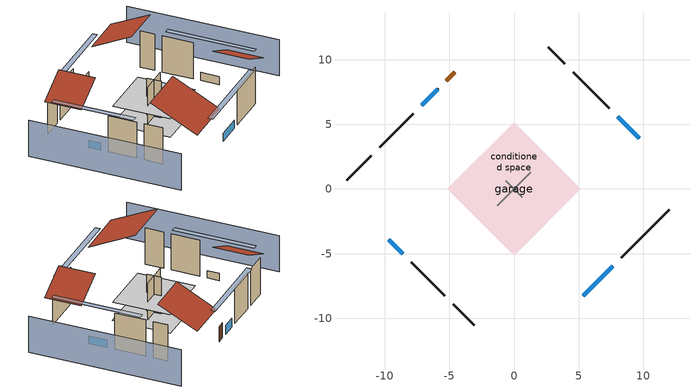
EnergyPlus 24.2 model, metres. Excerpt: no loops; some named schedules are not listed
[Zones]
conditioned space
 floor to garage (Floor1 construction): -5.17,0 0,5.17 5.17,0 0,-5.17 z0
 floor adiabatic (AdiabaticFloorConstruction): -5.1,0 0,5.1 5.1,0 0,-5.1 z2.44
 floor foundation (Slab2 construction): -5.1,0 0,5.1 5.1,0 0,-5.1 z0
 wall outside (AdiabaticWallConstruction 1): -4.57,9.03 -5.22,8.38 z0:2.03
 wall outside (AdiabaticWallConstruction): 5.35,-8.25 7.62,-5.99 / 9.68,3.92 8,5.6 z0:1.09; -9.68,-3.92 -8.6,-5 z0:1; -5.87,7.73 -7.12,6.49 z0:1.18
 wall outside (Wall3 construction): 8.27,-5.33 11.98,-1.62 z0:4.88
 wall outside (Wall4 construction): -4.7,-8.9 -3.08,-10.52 z0:4.88
 wall outside (Wall7 construction): -11.02,2.59 -12.95,0.66 z0:4.88
 wall outside (Wall8 construction): 7.34,6.26 4.58,9.02 z0:4.88
 wall to garage (Wall5 construction): 1.29,1.29 -1.29,-1.29 z0:4.88
 wall to garage (Wall6 construction): -0.65,0.65 0.65,-0.65 z0:4.88
 window (WindowConstruction): 5.35,-8.25 7.62,-5.99 z0:1.09
 window (WindowConstruction 1): -9.68,-3.92 -8.6,-5 z0:1
 window (WindowConstruction 2): -5.87,7.73 -7.12,6.49 z0:1.18
 window (WindowConstruction 3): 9.68,3.92 8,5.6 z0:1.09
 door (Door): -4.57,9.03 -5.22,8.38 z0:2.03
 ceiling adiabatic (AdiabaticFloorConstruction): 0,-5.1 5.1,0 0,5.1 -5.1,0 z2.44
 roof outside (Roof1 construction): 4.7,-8.91,4.88 0.5,-4.71,7.85 -4.2,-9.4,7.85 0,-13.6,4.88
 roof outside (Roof2 construction): -10.34,-3.26,4.88 -7.42,-0.34,6.94 -10.69,2.92,6.94 -13.6,0,4.88
 roof outside (Roof3 construction): 10.34,3.26,4.88 7.42,0.34,6.94 10.69,-2.92,6.94 13.6,0,4.88
 roof outside (Roof4 construction): -3.91,9.69,4.88 -0.41,6.19,7.35 3.5,10.1,7.35 0,13.6,4.88
garage
 floor foundation (Slab1 construction): -5.17,0 0,5.17 5.17,0 0,-5.17 z0
 wall outside (Wall1 construction): -7.95,-5.66 -5.36,-8.24 z0:4.88
 wall outside (Wall2 construction): -7.77,5.83 -10.36,3.24 z0:4.88
 wall outside (Wall9 construction): 3.93,9.67 2.63,10.97 z0:4.88
shading: -16.83,-3.23 -3.23,-16.83 / 16.83,3.23 3.23,16.83 z0:4.88; 10.73,-2.88 2.24,-11.36 2.67,-11.79 11.16,-3.31 z5.49; -5.49,-8.11 -12.79,-0.81 -13.23,-1.24 -5.92,-8.54 z5.39; -10.23,3.38 -2.76,10.84 -3.2,11.27 -10.66,3.81 z5.58; 4.89,8.71 12.79,0.81 13.23,1.24 5.32,9.14 z5.49
[Building]
Building 1: Terrain=Suburbs
[Site:Location]
Portland Intl Arpt_OR: Latitude {deg}=45.59; Longitude {deg}=-122.6; Time Zone {hr}=-8; Elevation {m}=33; Keep Site Location Information=Yes
[Site:GroundTemperature:Shallow]
10.2558, 8.96328, 8.85977, 9.47314, 11.9355, 14.3863, 16.5111, 17.8571, 17.9714, 16.8767, 14.8061, 12.4304
[Site:WaterMainsTemperature]
Calculation Method=Schedule; Temperature Schedule=mains temperature schedule
[Material] Roughness=Rough; Thermal Absorptance=0.9
Name | Thickness {m} | Conductivity {W/m-K} | Density {kg/m3} | Specific Heat {J/kg-K} | Solar Absorptance | Visible Absorptance
asphalt or fiberglass shingles | 0.00635 | 0.162714 | 1121.4 | 1465.45 | 0.85 | 0.85
concrete 4.0 in. | 0.1016 | 1.803125 | 2242.8 | 837.4 | 0.7 | 0.7
door material | 0.04445 | 0.0612267 | 512.64 | 1214.23 | 0.7 | 0.7
floor covering | 0.0127 | 0.0433444 | 54.468 | 1339.84 | 0.6 | 0.6
floor covering 1 | 0.0127 | 0.0450781 | 54.468 | 1339.84 | 0.9 | 0.9
floor rigid ins; wall rigid ins | 0.512978 | 0.029427 | 32.04 | 1214.23 | 0.7 | 0.7
floor stud and cavity | 0.1397 | 0.923637 | 92.3553 | 1139.71 | 0.7 | 0.7
floor stud and cavity 1 | 0.1397 | 1.75129 | 37.0049 | 1207.88 | 0.7 | 0.7
furniture material conditioned space 1; furniture material garage 1 | 0.1524 | 0.115458 | 640.8 | 1214.23 | 0.6 | 0.6
gypsum board | 0.0127 | 0.160291 | 801 | 837.4 | 0.6 | 0.6
osb sheathing 0.5 in.; osb sheathing 0.5 in. 1; osb sheathing 0.5 in. 2 | 0.0127 | 0.115458 | 512.64 | 1214.23 | 0.7 | 0.7
osb sheathing 0.75 in. | 0.01905 | 0.115458 | 512.64 | 1214.23 | 0.7 | 0.7
roof rigid ins | 0.103632 | 0.029427 | 32.04 | 1214.23 | 0.7 | 0.7
roof stud and cavity | 0.2032 | 0.160697 | 78.34581 | 1123.46 | 0.7 | 0.7
wall stud and cavity | 0.1397 | 0.727959 | 139.0536 | 1170.24 | 0.6 | 0.6
wall stud and cavity 1 | 0.1397 | 0.550994 | 139.0536 | 1170.24 | 0.7 | 0.7
wall stud and cavity 2 | 0.1397 | 0.335416 | 139.0536 | 1170.24 | 0.7 | 0.7
wall stud and cavity 3 | 0.0889 | 0.380278 | 52.3479 | 1209.89 | 0.7 | 0.7
wall stud and cavity 4 | 0.0889 | 0.391764 | 83.0341 | 1211.67 | 0.7 | 0.7
wood siding | 0.0254 | 0.102417 | 544.68 | 1172.36 | 0.85 | 0.85
wood siding 1; wood siding 2 | 0.0254 | 0.102417 | 544.68 | 1172.36 | 0.7 | 0.7
[WindowMaterial:SimpleGlazingSystem]
WindowMaterial: U-Factor {W/m2-K}=2.78222; Solar Heat Gain Coefficient=0.56
[Construction]
AdiabaticFloorConstruction: floor stud and cavity 1, floor rigid ins, osb sheathing 0.75 in., floor covering
AdiabaticWallConstruction: wood siding 1, wall rigid ins, wall stud and cavity 3, gypsum board
AdiabaticWallConstruction 1: wood siding 2, wall rigid ins, wall stud and cavity 3, gypsum board
Door: door material
Floor1 construction: floor stud and cavity, osb sheathing 0.75 in., floor covering
furniture construction conditioned space 1: furniture material conditioned space 1
furniture construction garage 1: furniture material garage 1
PartitionWallConstruction: gypsum board, wall stud and cavity 4, gypsum board
Roof1 construction; Roof2 construction; Roof3 construction; Roof4 construction: asphalt or fiberglass shingles, roof rigid ins, osb sheathing 0.75 in., roof stud and cavity, gypsum board
Slab1 construction: concrete 4.0 in.
Slab2 construction: concrete 4.0 in., floor covering 1
Wall1 construction; Wall2 construction: wood siding, osb sheathing 0.5 in., wall stud and cavity
Wall3 construction; Wall4 construction: wood siding, osb sheathing 0.5 in., wall stud and cavity 1, gypsum board
Wall5 construction: osb sheathing 0.5 in. 1, wall stud and cavity 2, gypsum board
Wall6 construction: osb sheathing 0.5 in. 2, wall stud and cavity 2, gypsum board
Wall7 construction; Wall8 construction: wood siding, osb sheathing 0.5 in. 2, wall stud and cavity 1, gypsum board
Wall9 construction: wood siding, osb sheathing 0.5 in. 2, wall stud and cavity
WindowConstruction; WindowConstruction 1; WindowConstruction 2; WindowConstruction 3: WindowMaterial
[Zone] Multiplier=1; Part of Total Floor Area=Yes
Name | Volume {m3}
conditioned space | 384.656
garage | 130.484
[Space]
Name | Zone | Volume {m3}
conditioned space 1 | conditioned space | 384.656
garage 1 | garage | 130.484
[SurfaceProperty:ExposedFoundationPerimeter] Exposed Perimeter Calculation Method=TotalExposedPerimeter
Name | Total Exposed Perimeter {m}
Slab2 | 26.09088
Slab1 | 18.288
[SurfaceProperty:IncidentSolarMultiplier] Incident Solar Multiplier=1; Incident Solar Multiplier Schedule=trans schedule winter=0.85 summer=0.7
Window1; Window2; Window3; Window4
[InternalMass]
Name | Construction | Zone or ZoneList | Space or SpaceList | Surface Area {m2}
furniture mass conditioned space 1 | furniture construction conditioned space 1 | conditioned space | conditioned space 1 | 63.09974
partition wall mass | PartitionWallConstruction | conditioned space | conditioned space 1 | 157.749
furniture mass garage 1 | furniture construction garage 1 | garage | garage 1 | 5.35122
[Lights] Design Level Calculation Method=LightingLevel; Return Air Fraction=0; Fraction Radiant=0.6; Fraction Visible=0.2; Fraction Replaceable=1
Name | Zone or ZoneList or Space or SpaceList | Schedule | Lighting Level {W}
interior lighting | conditioned space 1 | lighting_interior | 338.138
garage lighting | garage 1 | lighting_garage | 11.8544
[People]
occupants: Zone or ZoneList or Space or SpaceList=conditioned space 1; Number of People Schedule=occupants; Number of People Calculation Method=People; Number of People=2; Fraction Radiant=0.314171; Sensible Heat Fraction=0.56303; Activity Level Schedule=occupants activity schedule; Carbon Dioxide Generation Rate {m3/s-W}=0; Enable ASHRAE 55 Comfort Warnings=No; Mean Radiant Temperature Calculation Type=EnclosureAveraged
[ElectricEquipment] Design Level Calculation Method=EquipmentLevel
Name | Zone or ZoneList or Space or SpaceList | Schedule | Design Level {W} | Fraction Latent | Fraction Radiant | Fraction Lost
clothes dryer | conditioned space 1 | clothes_dryer | 4983.24 | 0.015 | 0.081 | 0.85
clothes washer | conditioned space 1 | clothes_washer | 666.589 | 0.03 | 0.162 | 0.7
cooking range | conditioned space 1 | cooking_range | 2721.05 | 0.08 | 0.432 | 0.2
dishwasher | conditioned space 1 | dishwasher | 958.604 | 0.3 | 0.18 | 0.4
fridge | conditioned space 1 | fridge schedule | 49.4292 | 0 | 0.6 | 0
mech vent bath fan 0 | conditioned space 1 | mech vent bath fan 0 schedule | 30 | 0 | 0 | 1
mech vent house fan | conditioned space 1 | mech vent house fan schedule | 0 | 0 | 0 | 1
mech vent house fan cfis | conditioned space 1 | mech vent house fan cfis schedule | 0 | 0 | 0 | 0
mech vent range fan 0 | conditioned space 1 | mech vent range fan 0 schedule | 30 | 0 | 0 | 1
misc plug loads | conditioned space 1 | plug_loads_other | 332.389 | 0.021 | 0.558 | 0.049
misc tv | conditioned space 1 | plug_loads_tv | 612.447 | 0 | 0.6 | 0
whole house fan | conditioned space 1 | Always On Discrete | 0 | 0 | 0 | 1
freezer | garage 1 | freezer schedule | 194.914 | 0 | 0.6 | 0
fridge 1 | garage 1 | fridge schedule 1 | 80.4475 | 0 | 0.6 | 0
[OtherEquipment] Zone or ZoneList or Space or SpaceList=conditioned space 1; Design Level Calculation Method=EquipmentLevel
Name | Fuel Type | Schedule | Design Level {W} | Fraction Latent | Fraction Radiant | Fraction Lost
clothes dryer 1 | Electricity | clothes_dryer | 0 | 0.015 | 0.081 | 0.85
cooking range 1 | Electricity | cooking_range | 0 | 0.08 | 0.432 | 0.2
general water use latent | None | general water use schedule | 44.1266 | 1 | 0 | 0
general water use sensible | None | general water use schedule | -43.4886 | 0 | 0.6 | 0
mech vent house fan latent load; water heater lat | None | Always On Discrete | 0 | 1 | 0 | 0
mech vent house fan sensible load; water heater sens | None | Always On Discrete | 0 | 0 | 0 | 0
water heater energy adjustment1 | Electricity | Always On Discrete | 0.01 | 0 | 0 | 1
[ZoneInfiltration:DesignFlowRate] Zone or ZoneList or Space or SpaceList=conditioned space 1; Schedule=Always On Discrete; Design Flow Rate Calculation Method=Flow/Zone; Design Flow Rate {m3/s}=0
infil flow; natural vent flow; whole house fan flow
[ZoneInfiltration:EffectiveLeakageArea]
infil garage 1: Zone or Space=garage 1; Schedule=Always On Discrete; Effective Air Leakage Area {cm2}=679.592; Stack Coefficient=0.000129147; Wind Coefficient=4.38083e-05
[AvailabilityManager:Scheduled]
room ac airloop Availability Manager: Schedule=Always On Discrete
[WaterUse:Equipment]
dishwasher: Peak Flow Rate {m3/s}=1.22152e-05; Flow Rate Fraction Schedule=hot_water_dishwasher
[Foundation:Kiva] Wall Height Above Grade {m}=0.1016; Wall Depth Below Slab {m}=0.2032
Name | Initial Indoor Air Temperature {C}
Foundation Kiva 1 | 13.4258
Foundation Kiva 2 | 20.5556
[Foundation:Kiva:Settings]
Soil Conductivity {W/m-K}=1.9041; Soil Density {kg/m3}=1842.3; Soil Specific Heat {J/kg-K}=418.7; Ground Solar Absorptivity=0.9; Ground Thermal Absorptivity=0.9; Ground Surface Roughness {m}=0.03; Far-Field Width {m}=40; Deep-Ground Boundary Condition=ZeroFlux; Deep-Ground Depth {m}=40; Minimum Cell Dimension {m}=0.2; Maximum Cell Growth Coefficient=3; Simulation Timestep=Timestep
[Exterior:Lights]
exterior lighting: Schedule=exterior lighting schedule; Design Level {W}=7.09205
[Generator:PVWatts]
PVSystem1 generator: DC System Capacity {W}=9000; Module Type=Standard; Array Type=FixedRoofMounted; System Losses=0.14; Array Geometry Type=TiltAzimuth; Tilt Angle {deg}=26.5651; Azimuth Angle {deg}=135; Ground Coverage Ratio=0.4
[ElectricLoadCenter:Inverter:PVWatts]
PVSystem inverter: DC to AC Size Ratio=1.1; Inverter Efficiency=0.96
[ElectricLoadCenter:Distribution]
PVSystem elec load center dist: Generator List=PVSystem elec load center dist Generators; Generator Operation Scheme Type=Baseload; Electrical Buss Type=DirectCurrentWithInverter; Inverter=PVSystem inverter
[ElectricLoadCenter:Generators]
PVSystem elec load center dist Generators: Generator Name 1=PVSystem1 generator; Generator Object Type 1=Generator:PVWatts; Generator Rated Electric Power Output 1 {W}=9000
[EnergyManagementSystem:GlobalVariable]
infil_program_Qfan
infil_program_Qinf
natural_vent_program_Qnv
natural_vent_program_Qwhf
room_ac_airloop_Fan_RTF
[EnergyManagementSystem:Sensor]
Name | Output:Variable or Output:Meter Index Key | Output:Variable or Output:Meter
airflow_gain | infil flow | Infiltration Sensible Heat Gain Energy
airflow_gain_1 | natural vent flow | Infiltration Sensible Heat Gain Energy
airflow_gain_2 | whole house fan flow | Infiltration Sensible Heat Gain Energy
airflow_loss | infil flow | Infiltration Sensible Heat Loss Energy
airflow_loss_1 | natural vent flow | Infiltration Sensible Heat Loss Energy
airflow_loss_2 | whole house fan flow | Infiltration Sensible Heat Loss Energy
clg_load_cond |  | Cooling:EnergyTransfer:Zone:CONDITIONED SPACE
clg_sp_s; clg_sp_s_1 | cooling setpoint | Schedule Value
clothes_dryer_exhaust_0_sch_s | clothes_dryer | Schedule Value
cool_season | cooling season schedule | Schedule Value
fridge_tin_s_1 | garage | Zone Mean Air Temperature
htg_load_cond |  | Heating:EnergyTransfer:Zone:CONDITIONED SPACE
htg_sp_s; htg_sp_s_1 | heating setpoint | Schedule Value
ig_ee_conv | clothes dryer | Electric Equipment Convective Heating Energy
ig_ee_conv_2 | cooking range | Electric Equipment Convective Heating Energy
ig_ee_conv_3 | dishwasher | Electric Equipment Convective Heating Energy
ig_ee_conv_4 | fridge | Electric Equipment Convective Heating Energy
ig_ee_conv_5 | misc plug loads | Electric Equipment Convective Heating Energy
ig_ee_conv_6 | misc tv | Electric Equipment Convective Heating Energy
ig_ee_conv_7 | whole house fan | Electric Equipment Convective Heating Energy
ig_ee_rad | clothes dryer | Electric Equipment Radiant Heating Energy
ig_ee_rad_2 | cooking range | Electric Equipment Radiant Heating Energy
ig_ee_rad_3 | dishwasher | Electric Equipment Radiant Heating Energy
ig_ee_rad_4 | fridge | Electric Equipment Radiant Heating Energy
ig_ee_rad_5 | misc plug loads | Electric Equipment Radiant Heating Energy
ig_ee_rad_6 | misc tv | Electric Equipment Radiant Heating Energy
ig_ee_rad_7 | whole house fan | Electric Equipment Radiant Heating Energy
ig_lgt_conv | interior lighting | Lights Convective Heating Energy
ig_lgt_rad | interior lighting | Lights Radiant Heating Energy
ig_lgt_vis | interior lighting | Lights Visible Radiation Heating Energy
ig_oe_conv | clothes dryer 1 | Other Equipment Convective Heating Energy
ig_oe_conv_1 | cooking range 1 | Other Equipment Convective Heating Energy
ig_oe_conv_2 | general water use latent | Other Equipment Convective Heating Energy
ig_oe_conv_3 | general water use sensible | Other Equipment Convective Heating Energy
ig_oe_conv_4 | water heater energy adjustment1 | Other Equipment Convective Heating Energy
ig_oe_conv_5 | water heater lat | Other Equipment Convective Heating Energy
ig_oe_conv_6 | water heater sens | Other Equipment Convective Heating Energy
ig_oe_rad | clothes dryer 1 | Other Equipment Radiant Heating Energy
ig_oe_rad_1 | cooking range 1 | Other Equipment Radiant Heating Energy
ig_oe_rad_2 | general water use latent | Other Equipment Radiant Heating Energy
ig_oe_rad_3 | general water use sensible | Other Equipment Radiant Heating Energy
ig_oe_rad_4 | water heater energy adjustment1 | Other Equipment Radiant Heating Energy
ig_oe_rad_5 | water heater lat | Other Equipment Radiant Heating Energy
ig_oe_rad_6 | water heater sens | Other Equipment Radiant Heating Energy
ig_ppl_conv | occupants | People Convective Heating Energy
ig_ppl_rad | occupants | People Radiant Heating Energy
im_conv | furniture mass conditioned space 1 | Surface Inside Face Convection Heat Gain Energy
im_conv_1 | partition wall mass | Surface Inside Face Convection Heat Gain Energy
im_ig | furniture mass conditioned space 1 | Surface Inside Face Internal Gains Radiation Heat Gain Energy
im_ig_1 | partition wall mass | Surface Inside Face Internal Gains Radiation Heat Gain Energy
im_lgt | furniture mass conditioned space 1 | Surface Inside Face Lights Radiation Heat Gain Energy
im_lgt_1 | partition wall mass | Surface Inside Face Lights Radiation Heat Gain Energy
im_sol | furniture mass conditioned space 1 | Surface Inside Face Solar Radiation Heat Gain Energy
im_sol_1 | partition wall mass | Surface Inside Face Solar Radiation Heat Gain Energy
im_surf | furniture mass conditioned space 1 | Surface Inside Face Net Surface Thermal Radiation Heat Gain Energy
im_surf_1 | partition wall mass | Surface Inside Face Net Surface Thermal Radiation Heat Gain Energy
mech_vent_bath_fan_0_sch_s | mech vent bath fan 0 schedule | Schedule Value
mech_vent_range_fan_0_sch_s | mech vent range fan 0 schedule | Schedule Value
mv_conv | mech vent bath fan 0 | Electric Equipment Convective Heating Energy
mv_conv_1 | mech vent house fan | Electric Equipment Convective Heating Energy
mv_conv_2 | mech vent house fan cfis | Electric Equipment Convective Heating Energy
mv_conv_3 | mech vent range fan 0 | Electric Equipment Convective Heating Energy
mv_conv_4 | mech vent house fan latent load | Other Equipment Convective Heating Energy
mv_conv_5 | mech vent house fan sensible load | Other Equipment Convective Heating Energy
mv_rad | mech vent bath fan 0 | Electric Equipment Radiant Heating Energy
mv_rad_1 | mech vent house fan | Electric Equipment Radiant Heating Energy
mv_rad_2 | mech vent house fan cfis | Electric Equipment Radiant Heating Energy
mv_rad_3 | mech vent range fan 0 | Electric Equipment Radiant Heating Energy
mv_rad_4 | mech vent house fan latent load | Other Equipment Radiant Heating Energy
mv_rad_5 | mech vent house fan sensible load | Other Equipment Radiant Heating Energy
natural_vent_s | natural vent schedule | Schedule Value
out_pb_s |  | Site Outdoor Air Barometric Pressure
out_wt_s |  | Site Outdoor Air Humidity Ratio
site_vw_s |  | Site Wind Speed
ss_back_out | Window1 | Surface Window Shortwave from Zone Back Out Window Heat Transfer Rate
ss_back_out_1 | Window2 | Surface Window Shortwave from Zone Back Out Window Heat Transfer Rate
ss_back_out_2 | Window3 | Surface Window Shortwave from Zone Back Out Window Heat Transfer Rate
ss_back_out_3 | Window4 | Surface Window Shortwave from Zone Back Out Window Heat Transfer Rate
ss_conv | Door1 | Surface Inside Face Convection Heat Gain Energy
ss_conv_1 | Window1 | Surface Inside Face Convection Heat Gain Energy
ss_conv_2 | Window2 | Surface Inside Face Convection Heat Gain Energy
ss_conv_3 | Window3 | Surface Inside Face Convection Heat Gain Energy
ss_conv_4 | Window4 | Surface Inside Face Convection Heat Gain Energy
ss_ig | Door1 | Surface Inside Face Internal Gains Radiation Heat Gain Energy
ss_ig_1 | Window1 | Surface Inside Face Internal Gains Radiation Heat Gain Energy
ss_ig_2 | Window2 | Surface Inside Face Internal Gains Radiation Heat Gain Energy
ss_ig_3 | Window3 | Surface Inside Face Internal Gains Radiation Heat Gain Energy
ss_ig_4 | Window4 | Surface Inside Face Internal Gains Radiation Heat Gain Energy
ss_lgt | Door1 | Surface Inside Face Lights Radiation Heat Gain Energy
ss_sol | Door1 | Surface Inside Face Solar Radiation Heat Gain Energy
ss_surf | Door1 | Surface Inside Face Net Surface Thermal Radiation Heat Gain Energy
ss_surf_1 | Window1 | Surface Inside Face Net Surface Thermal Radiation Heat Gain Energy
ss_surf_2 | Window2 | Surface Inside Face Net Surface Thermal Radiation Heat Gain Energy
ss_surf_3 | Window3 | Surface Inside Face Net Surface Thermal Radiation Heat Gain Energy
ss_surf_4 | Window4 | Surface Inside Face Net Surface Thermal Radiation Heat Gain Energy
ss_trans_in | Window1 | Surface Window Transmitted Solar Radiation Rate
ss_trans_in_1 | Window2 | Surface Window Transmitted Solar Radiation Rate
ss_trans_in_2 | Window3 | Surface Window Transmitted Solar Radiation Rate
ss_trans_in_3 | Window4 | Surface Window Transmitted Solar Radiation Rate
ss_trans_out | Window1 | Surface Inside Face Initial Transmitted Diffuse Transmitted Out Window Solar Radiation Rate
ss_trans_out_1 | Window2 | Surface Inside Face Initial Transmitted Diffuse Transmitted Out Window Solar Radiation Rate
ss_trans_out_2 | Window3 | Surface Inside Face Initial Transmitted Diffuse Transmitted Out Window Solar Radiation Rate
ss_trans_out_3 | Window4 | Surface Inside Face Initial Transmitted Diffuse Transmitted Out Window Solar Radiation Rate
s_conv | Floor1 | Surface Inside Face Convection Heat Gain Energy
s_conv_1 | inferred conditioned ceiling | Surface Inside Face Convection Heat Gain Energy
s_conv_10 | Wall5 | Surface Inside Face Convection Heat Gain Energy
s_conv_11 | Wall6 | Surface Inside Face Convection Heat Gain Energy
s_conv_12 | Wall7 | Surface Inside Face Convection Heat Gain Energy
s_conv_13 | Wall8 | Surface Inside Face Convection Heat Gain Energy
s_conv_2 | inferred conditioned floor | Surface Inside Face Convection Heat Gain Energy
s_conv_3 | Roof1 | Surface Inside Face Convection Heat Gain Energy
s_conv_4 | Roof2 | Surface Inside Face Convection Heat Gain Energy
s_conv_5 | Roof3 | Surface Inside Face Convection Heat Gain Energy
s_conv_6 | Roof4 | Surface Inside Face Convection Heat Gain Energy
s_conv_7 | Slab2 | Surface Inside Face Convection Heat Gain Energy
s_conv_8 | Wall3 | Surface Inside Face Convection Heat Gain Energy
s_conv_9 | Wall4 | Surface Inside Face Convection Heat Gain Energy
s_ig | Floor1 | Surface Inside Face Internal Gains Radiation Heat Gain Energy
s_ig_1 | inferred conditioned ceiling | Surface Inside Face Internal Gains Radiation Heat Gain Energy
s_ig_10 | Wall5 | Surface Inside Face Internal Gains Radiation Heat Gain Energy
s_ig_11 | Wall6 | Surface Inside Face Internal Gains Radiation Heat Gain Energy
s_ig_12 | Wall7 | Surface Inside Face Internal Gains Radiation Heat Gain Energy
s_ig_13 | Wall8 | Surface Inside Face Internal Gains Radiation Heat Gain Energy
s_ig_2 | inferred conditioned floor | Surface Inside Face Internal Gains Radiation Heat Gain Energy
s_ig_3 | Roof1 | Surface Inside Face Internal Gains Radiation Heat Gain Energy
s_ig_4 | Roof2 | Surface Inside Face Internal Gains Radiation Heat Gain Energy
s_ig_5 | Roof3 | Surface Inside Face Internal Gains Radiation Heat Gain Energy
s_ig_6 | Roof4 | Surface Inside Face Internal Gains Radiation Heat Gain Energy
s_ig_7 | Slab2 | Surface Inside Face Internal Gains Radiation Heat Gain Energy
s_ig_8 | Wall3 | Surface Inside Face Internal Gains Radiation Heat Gain Energy
s_ig_9 | Wall4 | Surface Inside Face Internal Gains Radiation Heat Gain Energy
s_lgt | Floor1 | Surface Inside Face Lights Radiation Heat Gain Energy
s_lgt_1 | inferred conditioned ceiling | Surface Inside Face Lights Radiation Heat Gain Energy
s_lgt_10 | Wall5 | Surface Inside Face Lights Radiation Heat Gain Energy
s_lgt_11 | Wall6 | Surface Inside Face Lights Radiation Heat Gain Energy
s_lgt_12 | Wall7 | Surface Inside Face Lights Radiation Heat Gain Energy
s_lgt_13 | Wall8 | Surface Inside Face Lights Radiation Heat Gain Energy
s_lgt_2 | inferred conditioned floor | Surface Inside Face Lights Radiation Heat Gain Energy
s_lgt_3 | Roof1 | Surface Inside Face Lights Radiation Heat Gain Energy
s_lgt_4 | Roof2 | Surface Inside Face Lights Radiation Heat Gain Energy
s_lgt_5 | Roof3 | Surface Inside Face Lights Radiation Heat Gain Energy
s_lgt_6 | Roof4 | Surface Inside Face Lights Radiation Heat Gain Energy
s_lgt_7 | Slab2 | Surface Inside Face Lights Radiation Heat Gain Energy
s_lgt_8 | Wall3 | Surface Inside Face Lights Radiation Heat Gain Energy
s_lgt_9 | Wall4 | Surface Inside Face Lights Radiation Heat Gain Energy
s_sol | Floor1 | Surface Inside Face Solar Radiation Heat Gain Energy
s_sol_1 | inferred conditioned ceiling | Surface Inside Face Solar Radiation Heat Gain Energy
s_sol_10 | Wall5 | Surface Inside Face Solar Radiation Heat Gain Energy
s_sol_11 | Wall6 | Surface Inside Face Solar Radiation Heat Gain Energy
s_sol_12 | Wall7 | Surface Inside Face Solar Radiation Heat Gain Energy
s_sol_13 | Wall8 | Surface Inside Face Solar Radiation Heat Gain Energy
s_sol_2 | inferred conditioned floor | Surface Inside Face Solar Radiation Heat Gain Energy
s_sol_3 | Roof1 | Surface Inside Face Solar Radiation Heat Gain Energy
s_sol_4 | Roof2 | Surface Inside Face Solar Radiation Heat Gain Energy
s_sol_5 | Roof3 | Surface Inside Face Solar Radiation Heat Gain Energy
s_sol_6 | Roof4 | Surface Inside Face Solar Radiation Heat Gain Energy
s_sol_7 | Slab2 | Surface Inside Face Solar Radiation Heat Gain Energy
s_sol_8 | Wall3 | Surface Inside Face Solar Radiation Heat Gain Energy
s_sol_9 | Wall4 | Surface Inside Face Solar Radiation Heat Gain Energy
s_surf | Floor1 | Surface Inside Face Net Surface Thermal Radiation Heat Gain Energy
s_surf_1 | inferred conditioned ceiling | Surface Inside Face Net Surface Thermal Radiation Heat Gain Energy
s_surf_10 | Wall5 | Surface Inside Face Net Surface Thermal Radiation Heat Gain Energy
s_surf_11 | Wall6 | Surface Inside Face Net Surface Thermal Radiation Heat Gain Energy
s_surf_12 | Wall7 | Surface Inside Face Net Surface Thermal Radiation Heat Gain Energy
s_surf_13 | Wall8 | Surface Inside Face Net Surface Thermal Radiation Heat Gain Energy
s_surf_2 | inferred conditioned floor | Surface Inside Face Net Surface Thermal Radiation Heat Gain Energy
s_surf_3 | Roof1 | Surface Inside Face Net Surface Thermal Radiation Heat Gain Energy
s_surf_4 | Roof2 | Surface Inside Face Net Surface Thermal Radiation Heat Gain Energy
s_surf_5 | Roof3 | Surface Inside Face Net Surface Thermal Radiation Heat Gain Energy
s_surf_6 | Roof4 | Surface Inside Face Net Surface Thermal Radiation Heat Gain Energy
s_surf_7 | Slab2 | Surface Inside Face Net Surface Thermal Radiation Heat Gain Energy
s_surf_8 | Wall3 | Surface Inside Face Net Surface Thermal Radiation Heat Gain Energy
s_surf_9 | Wall4 | Surface Inside Face Net Surface Thermal Radiation Heat Gain Energy
water_heater_T_set | water heater setpoint | Schedule Value
[EnergyManagementSystem:Actuator]
Name | Actuated Component Unique | Actuated Component Type | Actuated Component Control Type
fridge_schedule_1_act | fridge schedule 1 | Schedule:Constant | Schedule Value
fridge_schedule_act | fridge schedule | Schedule:Constant | Schedule Value
infil_flow_act | infil flow | Zone Infiltration | Air Exchange Flow Rate
mech_vent_house_fan_cfis_act | mech vent house fan cfis | ElectricEquipment | Electricity Rate
mech_vent_house_fan_latent_load_act | mech vent house fan latent load | OtherEquipment | Power Level
